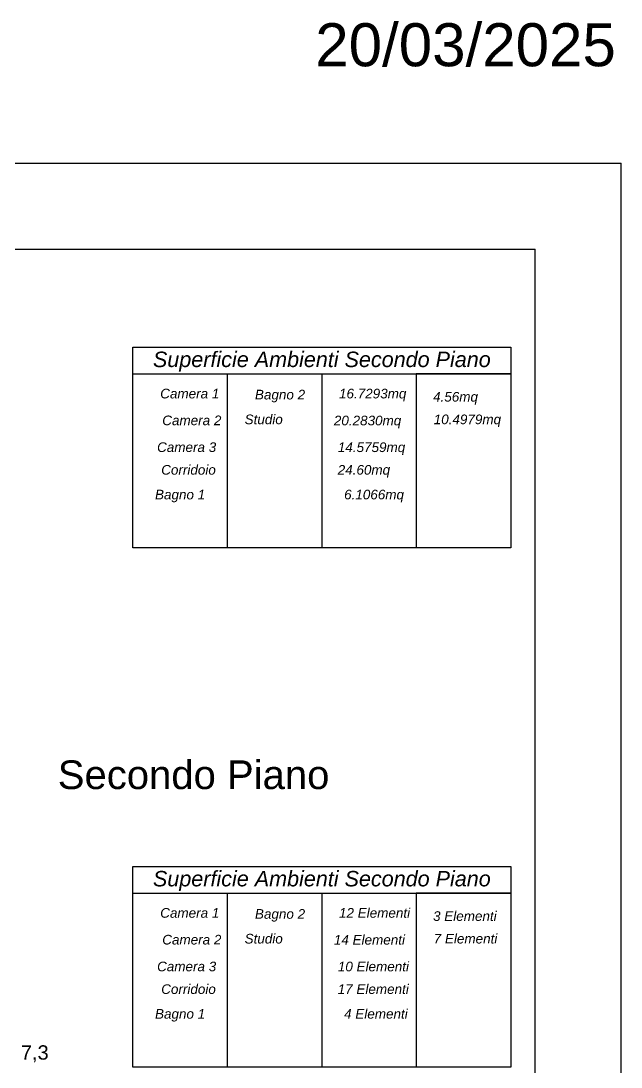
# Model space of a CAD drawing. Header units: millimetres. Extents: x 1251.1 to 1334.1, y 1577.6 to 1641.3.
# Drawn here: x 1313.19 to 1334.12, y 1604.82 to 1641.29 of the extents above; entities that cross this region are included whole.
import ezdxf

# ---------------------------------------------------------------- set-up
doc = ezdxf.new("R2010")
doc.units = ezdxf.units.MM
doc.linetypes.add('ACAD_ISO02W100', pattern=[15, 12, -3])
doc.layers.add('MURATURA', color=140, linetype='Continuous')
doc.layers.add('TABELLE', color=7, linetype='Continuous')
doc.styles.add('fm-studio_50', font='Arial Italic.ttf', dxfattribs={"height": 10})
doc.styles.get("Standard").update_dxf_attribs({"font": 'Arial.ttf'})

msp = doc.modelspace()

# ---------------------------------------------------------------- linework, layer by layer
at = {"layer": 'MURATURA'}
for p, q in [((1251.079, 1636.333), (1334.125, 1636.333)), ((1334.125, 1582.105), (1334.125, 1636.333)), ((1254.079, 1633.333), (1331.125, 1633.333)), ((1331.125, 1585.105), (1331.125, 1633.333))]:
    msp.add_line(p, q, dxfattribs=at)
at = {"layer": 'TABELLE', "linetype": 'Continuous'}
for p, q in [((1317.087, 1628.986), (1330.279, 1628.986)), ((1317.087, 1610.883), (1330.279, 1610.883))]:
    msp.add_line(p, q, dxfattribs=at)
at = {"layer": 'TABELLE', "linetype": 'ACAD_ISO02W100'}
for p, q in [((1317.087, 1628.986), (1323.683, 1628.986)), ((1317.087, 1628.986), (1320.385, 1628.986)), ((1320.385, 1628.986), (1320.385, 1622.925)), ((1323.683, 1628.986), (1323.683, 1622.925)), ((1323.683, 1628.986), (1330.279, 1628.986)), ((1330.279, 1628.986), (1326.981, 1628.986)), ((1326.981, 1628.986), (1326.981, 1622.925)), ((1317.087, 1610.883), (1323.683, 1610.883)), ((1317.087, 1610.883), (1320.385, 1610.883)), ((1320.385, 1610.883), (1320.385, 1604.822)), ((1323.683, 1610.883), (1323.683, 1604.822)), ((1323.683, 1610.883), (1330.279, 1610.883)), ((1330.279, 1610.883), (1326.981, 1610.883)), ((1326.981, 1610.883), (1326.981, 1604.822))]:
    msp.add_line(p, q, dxfattribs=at)
at = {"layer": 'TABELLE', "linetype": 'Continuous'}
for points in [[(1317.087, 1629.921), (1330.279, 1629.921), (1330.279, 1622.925), (1317.087, 1622.925)], [(1317.087, 1611.818), (1330.279, 1611.818), (1330.279, 1604.822), (1317.087, 1604.822)]]:
    msp.add_lwpolyline(points, close=True, dxfattribs=at)

# ---------------------------------------------------------------- texts
at = {"layer": 'MURATURA', "linetype": 'ACAD_ISO02W100', "attachment_point": 1}
for s, width, insert, char_height in [('20/03/2025', 49.88956, (1323.456, 1641.211), 1.5), ('Secondo Piano', 10.01762, (1314.474, 1615.513), 1), ('7,3', 0.99869, (1313.185, 1605.581), 0.5)]:
    msp.add_mtext_dynamic_manual_height_columns(s, width=width, gutter_width=12.5, heights=[0], dxfattribs=dict(at, insert=insert, char_height=char_height))
at = {"layer": 'TABELLE', "linetype": 'Continuous', "style": 'fm-studio_50'}
for s, height, p in [('Superficie Ambienti Secondo Piano', 0.53811, (1317.794, 1629.224)), ('Camera 1', 0.3363, (1318.047, 1628.132)), ('Bagno 2', 0.3363, (1321.352, 1628.096)), ('16.7293mq', 0.3363, (1324.284, 1628.132)), ('4.56mq', 0.3363, (1327.565, 1628.02)), ('Camera 2', 0.3363, (1318.118, 1627.198)), ('Studio', 0.3363, (1320.992, 1627.233)), ('20.2830mq', 0.3363, (1324.105, 1627.193)), ('10.4979mq', 0.3363, (1327.588, 1627.233)), ('Camera 3', 0.3363, (1317.938, 1626.264)), ('14.5759mq', 0.3363, (1324.244, 1626.262)), ('Corridoio', 0.3363, (1318.082, 1625.474)), ('24.60mq', 0.3363, (1324.239, 1625.474)), ('Bagno 1', 0.3363, (1317.866, 1624.612)), ('6.1066mq', 0.3363, (1324.462, 1624.612)), ('Superficie Ambienti Secondo Piano', 0.53811, (1317.794, 1611.121)), ('Camera 1', 0.3363, (1318.047, 1610.028)), ('Bagno 2', 0.3363, (1321.352, 1609.993)), ('12 Elementi', 0.33632, (1324.284, 1610.028)), ('3 Elementi', 0.3363, (1327.565, 1609.917)), ('Camera 2', 0.3363, (1318.118, 1609.095)), ('Studio', 0.3363, (1320.992, 1609.13)), ('14 Elementi', 0.33632, (1324.105, 1609.09)), ('7 Elementi', 0.3363, (1327.588, 1609.13)), ('Camera 3', 0.3363, (1317.938, 1608.161)), ('10 Elementi', 0.33632, (1324.244, 1608.159)), ('Corridoio', 0.3363, (1318.082, 1607.371)), ('17 Elementi', 0.33632, (1324.239, 1607.371)), ('Bagno 1', 0.3363, (1317.866, 1606.509)), ('4 Elementi', 0.3363, (1324.462, 1606.509))]:
    msp.add_text(s, height=height, dxfattribs=at).set_placement(p)

doc.saveas('drawing.dxf')
